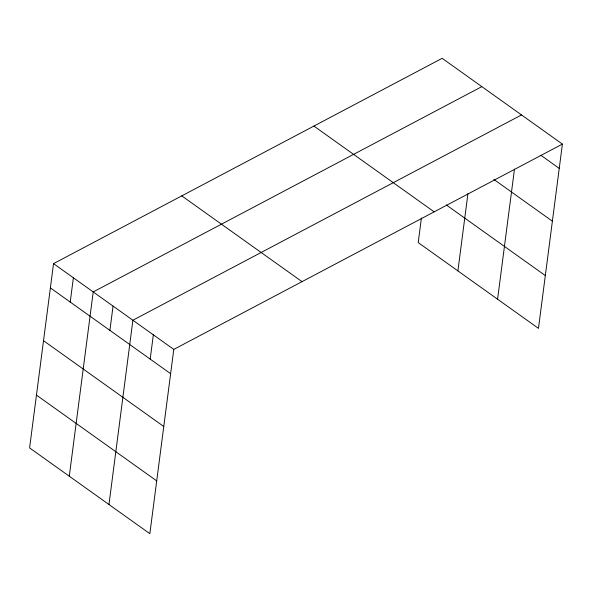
<?xml version="1.0" encoding="UTF-8"?>
<svg xmlns="http://www.w3.org/2000/svg" width="592" height="592" viewBox="0 0 592 592"><rect width="100%" height="100%" fill="white"/><g stroke="black" fill="none" stroke-linecap="round" stroke-linejoin="round"><path stroke-width="0.89" d="M53.532 263.625L29.6 447.9L149.85 533.681L173.782 349.406L562.4 144.1L442.15 58.319L53.532 263.625L173.782 349.406M70.219 302.053L73.378 277.774M69.286 476.205L93.218 291.93L481.829 86.624M109.905 330.366L113.057 306.086M108.965 504.517L132.897 320.235L521.515 114.937M150.19 359.1L153.343 334.82M421.415 217.96L418.218 242.594L538.468 328.375L562.4 144.1M457.897 270.907L467.932 193.628M497.583 299.212L514.478 169.134M540.992 155.363L559.248 168.38M493.869 179.435L552.388 221.179M446.383 205.002L545.321 275.576M313.908 126.066L434.158 211.847M181.774 195.871L302.031 281.651M50.379 287.904L170.629 373.685M43.519 340.703L163.777 426.484M36.46 395.101L156.71 480.882"/></g></svg>
